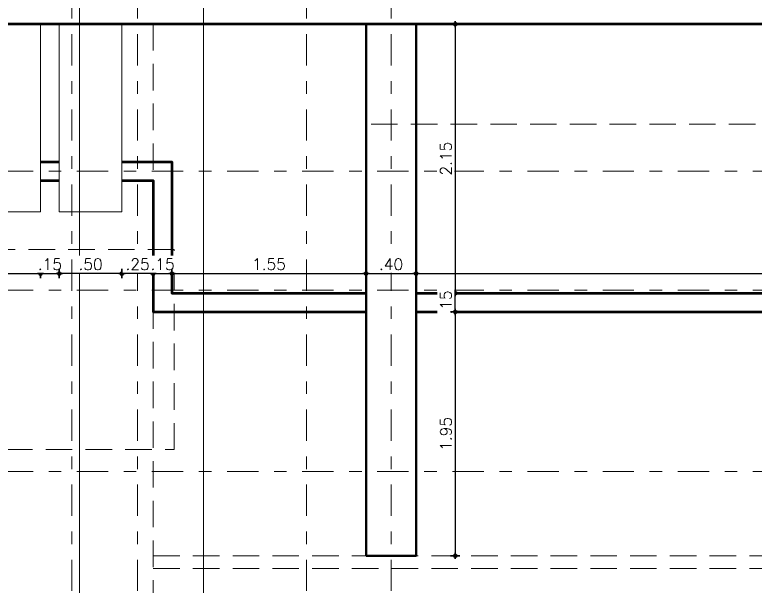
# Model space of a CAD drawing. Header units: metres. Extents: x -50 to 76, y -61 to 14.
# Drawn here: x 53.21 to 59.12, y -8.99 to -4.42 of the extents above; entities that cross this region are included whole.
import ezdxf

# ---------------------------------------------------------------- set-up
doc = ezdxf.new("R2010")
doc.units = ezdxf.units.M
doc.header["$MEASUREMENT"] = 0
for name, pattern in [('CENTERX2', [4, 2.5, -0.5, 0.5, -0.5]), ('DASHDOT2', [0.5, 0.25, -0.125, 0, -0.125]), ('Línea Oculta', [0.3175, 0.211667, -0.105833])]:
    doc.linetypes.add(name, pattern=pattern)
for name, color, linetype, lineweight in [('1 COLUMNAS', 1, 'Continuous', 50), ('1 CORTES', 113, 'Continuous', 18), ('1 CUBIERTAS', 226, 'Continuous', 53), ('1 ESCALERAS', 4, 'Continuous', 40), ('1 MUROS', 255, 'Continuous', 60), ('1 PISOS', 252, 'Continuous', 35), ('COTAS', 251, 'Continuous', 35), ('EJES', 251, 'CENTERX2', 0)]:
    doc.layers.add(name, color=color, linetype=linetype, lineweight=lineweight)
doc.styles.add('cotas', font='romans.shx')
doc.dimstyles.new('COT-50', dxfattribs={"dimscale": 0.5, "dimtxt": 0.18, "dimasz": 0.05, "dimexe": 0.08, "dimexo": 0.1, "dimgap": 0.06, "dimtad": 1, "dimzin": 4, "dimdsep": 46, "dimtxsty": 'cotas', "dimblk1": 'COTA', "dimblk2": 'COTA', "dimsah": 1, "dimcen": 0.09, "dimse1": 1, "dimse2": 1, "dimclrd": 256, "dimclre": 253, "dimclrt": 14, "dimadec": 0, "dimazin": 0, "dimtfac": 1, "dimtix": 1, "dimtmove": 0, "dimatfit": 3, "dimldrblk": 'COTA', "dimfxl": 1, "dimtfill": 1, "dimtfillclr": 256, "dimtolj": 1, "dimtzin": 12, "dimarcsym": 0})

# ---------------------------------------------------------------- blocks, each defined once
blk = doc.blocks.new('COTA')
for p, q in [((-1, 0), (1, 0)), ((0, 1.5), (0, -1.5))]:
    blk.add_line(p, q)
blk.add_circle((0, 0), 0.5)
blk = doc.blocks.new('*D613')
at = {"layer": 'COTAS', "lineweight": -2, "transparency": 16777216}
blk.add_line((51.0859, -6.494), (53.3859, -6.494), dxfattribs=at)
at = {"layer": 'Defpoints', "color": 0, "transparency": 16777216}
for p in [(51.0609, -6), (53.4109, -6), (53.4109, -6.494)]:
    blk.add_point(p, dxfattribs=at)
at = {"layer": 'COTAS', "lineweight": -2, "transparency": 16777216, "xscale": 0.025, "yscale": 0.025, "zscale": 0.025, "rotation": 180}
blk.add_blockref('COTA', (51.0609, -6.494), dxfattribs=at)
at = {"layer": 'COTAS', "lineweight": -2, "transparency": 16777216, "xscale": 0.025, "yscale": 0.025, "zscale": 0.025}
blk.add_blockref('COTA', (53.4109, -6.494), dxfattribs=at)
at = {"layer": 'COTAS', "color": 14, "transparency": 16777216, "insert": (52.2359, -6.419), "char_height": 0.09, "attachment_point": 5, "style": 'cotas', "bg_fill": 3, "box_fill_scale": 1.25, "bg_fill_color": 256, "bg_fill_true_color": 13158600, "bg_fill_transparency": 0}
blk.add_mtext('\\A1;2.35', dxfattribs=at)
blk = doc.blocks.new('*D614')
at = {"layer": 'COTAS', "lineweight": -2, "transparency": 16777216}
blk.add_line((53.4109, -6.494), (53.5609, -6.494), dxfattribs=at)
at = {"layer": 'Defpoints', "color": 0, "transparency": 16777216}
for p in [(53.4109, -6), (53.5609, -6)]:
    blk.add_point(p, dxfattribs=at)
at = {"layer": 'COTAS', "color": 14, "transparency": 16777216, "insert": (53.4859, -6.419), "char_height": 0.09, "attachment_point": 5, "style": 'cotas', "bg_fill": 3, "box_fill_scale": 1.25, "bg_fill_color": 256, "bg_fill_true_color": 13158600, "bg_fill_transparency": 0}
blk.add_mtext('\\A1;.15', dxfattribs=at)
at = {"layer": 'Defpoints', "color": 0, "transparency": 16777216}
blk.add_point((53.5609, -6.494), dxfattribs=at)
blk = doc.blocks.new('*D615')
at = {"layer": 'COTAS', "lineweight": -2, "transparency": 16777216}
blk.add_line((54.0359, -6.494), (53.5859, -6.494), dxfattribs=at)
at = {"layer": 'Defpoints', "color": 0, "transparency": 16777216}
for p in [(53.5609, -6), (54.0609, -6), (53.5609, -6.494)]:
    blk.add_point(p, dxfattribs=at)
at = {"layer": 'COTAS', "lineweight": -2, "transparency": 16777216, "xscale": 0.025, "yscale": 0.025, "zscale": 0.025, "rotation": 180}
blk.add_blockref('COTA', (53.5609, -6.494), dxfattribs=at)
at = {"layer": 'COTAS', "lineweight": -2, "transparency": 16777216, "xscale": 0.025, "yscale": 0.025, "zscale": 0.025}
blk.add_blockref('COTA', (54.0609, -6.494), dxfattribs=at)
at = {"layer": 'COTAS', "color": 14, "transparency": 16777216, "insert": (53.8109, -6.419), "char_height": 0.09, "attachment_point": 5, "style": 'cotas', "bg_fill": 3, "box_fill_scale": 1.25, "bg_fill_color": 256, "bg_fill_true_color": 13158600, "bg_fill_transparency": 0}
blk.add_mtext('\\A1;.50', dxfattribs=at)
blk = doc.blocks.new('*D616')
at = {"layer": 'COTAS', "lineweight": -2, "transparency": 16777216}
blk.add_line((54.2859, -6.494), (54.0859, -6.494), dxfattribs=at)
at = {"layer": 'Defpoints', "color": 0, "transparency": 16777216}
for p in [(54.0609, -5.75), (54.3109, -5.75)]:
    blk.add_point(p, dxfattribs=at)
at = {"layer": 'COTAS', "lineweight": -2, "transparency": 16777216, "xscale": 0.025, "yscale": 0.025, "zscale": 0.025, "rotation": 180}
blk.add_blockref('COTA', (54.0609, -6.494), dxfattribs=at)
at = {"layer": 'COTAS', "lineweight": -2, "transparency": 16777216, "xscale": 0.025, "yscale": 0.025, "zscale": 0.025}
blk.add_blockref('COTA', (54.3109, -6.494), dxfattribs=at)
at = {"layer": 'COTAS', "color": 14, "transparency": 16777216, "insert": (54.1859, -6.419), "char_height": 0.09, "attachment_point": 5, "style": 'cotas', "bg_fill": 3, "box_fill_scale": 1.25, "bg_fill_color": 256, "bg_fill_true_color": 13158600, "bg_fill_transparency": 0}
blk.add_mtext('\\A1;.25', dxfattribs=at)
at = {"layer": 'Defpoints', "color": 0, "transparency": 16777216}
blk.add_point((54.0609, -6.494), dxfattribs=at)
blk = doc.blocks.new('*D619')
at = {"layer": 'COTAS', "lineweight": -2, "transparency": 16777216}
blk.add_line((49.9859, -3.8714), (61.6359, -3.8714), dxfattribs=at)
at = {"layer": 'Defpoints', "color": 0, "transparency": 16777216}
for p in [(61.6609, -3.8714), (49.9609, -4.5), (61.6609, -4.5)]:
    blk.add_point(p, dxfattribs=at)
at = {"layer": 'COTAS', "lineweight": -2, "transparency": 16777216, "xscale": 0.025, "yscale": 0.025, "zscale": 0.025, "rotation": 180}
blk.add_blockref('COTA', (49.9609, -3.8714), dxfattribs=at)
at = {"layer": 'COTAS', "lineweight": -2, "transparency": 16777216, "xscale": 0.025, "yscale": 0.025, "zscale": 0.025}
blk.add_blockref('COTA', (61.6609, -3.8714), dxfattribs=at)
at = {"layer": 'COTAS', "color": 14, "transparency": 16777216, "insert": (55.8109, -3.7964), "char_height": 0.09, "attachment_point": 5, "style": 'cotas', "bg_fill": 3, "box_fill_scale": 1.25, "bg_fill_color": 256, "bg_fill_true_color": 13158600, "bg_fill_transparency": 0}
blk.add_mtext('\\A1;11.70', dxfattribs=at)
blk = doc.blocks.new('*D620')
at = {"layer": 'COTAS', "lineweight": -2, "transparency": 16777216}
blk.add_line((54.3109, -6.494), (54.4609, -6.494), dxfattribs=at)
at = {"layer": 'Defpoints', "color": 0, "transparency": 16777216}
for p in [(54.3109, -5.75), (54.4609, -5.75)]:
    blk.add_point(p, dxfattribs=at)
at = {"layer": 'COTAS', "color": 14, "transparency": 16777216, "insert": (54.3859, -6.419), "char_height": 0.09, "attachment_point": 5, "style": 'cotas', "bg_fill": 3, "box_fill_scale": 1.25, "bg_fill_color": 256, "bg_fill_true_color": 13158600, "bg_fill_transparency": 0}
blk.add_mtext('\\A1;.15', dxfattribs=at)
at = {"layer": 'Defpoints', "color": 0, "transparency": 16777216}
blk.add_point((54.4609, -6.494), dxfattribs=at)
blk = doc.blocks.new('*D621')
at = {"layer": 'COTAS', "lineweight": -2, "transparency": 16777216}
blk.add_line((54.4859, -6.494), (55.9859, -6.494), dxfattribs=at)
at = {"layer": 'Defpoints', "color": 0, "transparency": 16777216}
for p in [(56.0109, -6.494), (54.4609, -6.65), (56.0109, -6.65)]:
    blk.add_point(p, dxfattribs=at)
at = {"layer": 'COTAS', "lineweight": -2, "transparency": 16777216, "xscale": 0.025, "yscale": 0.025, "zscale": 0.025, "rotation": 180}
blk.add_blockref('COTA', (54.4609, -6.494), dxfattribs=at)
at = {"layer": 'COTAS', "lineweight": -2, "transparency": 16777216, "xscale": 0.025, "yscale": 0.025, "zscale": 0.025}
blk.add_blockref('COTA', (56.0109, -6.494), dxfattribs=at)
at = {"layer": 'COTAS', "color": 14, "transparency": 16777216, "insert": (55.2359, -6.419), "char_height": 0.09, "attachment_point": 5, "style": 'cotas', "bg_fill": 3, "box_fill_scale": 1.25, "bg_fill_color": 256, "bg_fill_true_color": 13158600, "bg_fill_transparency": 0}
blk.add_mtext('\\A1;1.55', dxfattribs=at)
blk = doc.blocks.new('*D622')
at = {"layer": 'COTAS', "lineweight": -2, "transparency": 16777216}
blk.add_line((56.0359, -6.494), (56.3859, -6.494), dxfattribs=at)
at = {"layer": 'Defpoints', "color": 0, "transparency": 16777216}
for p in [(56.4109, -4.5), (56.0109, -5.3), (56.4109, -6.494)]:
    blk.add_point(p, dxfattribs=at)
at = {"layer": 'COTAS', "lineweight": -2, "transparency": 16777216, "xscale": 0.025, "yscale": 0.025, "zscale": 0.025, "rotation": 180}
blk.add_blockref('COTA', (56.0109, -6.494), dxfattribs=at)
at = {"layer": 'COTAS', "lineweight": -2, "transparency": 16777216, "xscale": 0.025, "yscale": 0.025, "zscale": 0.025}
blk.add_blockref('COTA', (56.4109, -6.494), dxfattribs=at)
at = {"layer": 'COTAS', "color": 14, "transparency": 16777216, "insert": (56.2109, -6.419), "char_height": 0.09, "attachment_point": 5, "style": 'cotas', "bg_fill": 3, "box_fill_scale": 1.25, "bg_fill_color": 256, "bg_fill_true_color": 13158600, "bg_fill_transparency": 0}
blk.add_mtext('\\A1;.40', dxfattribs=at)
blk = doc.blocks.new('*D623')
at = {"layer": 'COTAS', "lineweight": -2, "transparency": 16777216}
blk.add_line((56.4359, -6.494), (66.6859, -6.494), dxfattribs=at)
at = {"layer": 'Defpoints', "color": 0, "transparency": 16777216}
for p in [(66.7109, -6.494), (56.4109, -6.65), (66.7109, -6.65)]:
    blk.add_point(p, dxfattribs=at)
at = {"layer": 'COTAS', "lineweight": -2, "transparency": 16777216, "xscale": 0.025, "yscale": 0.025, "zscale": 0.025, "rotation": 180}
blk.add_blockref('COTA', (56.4109, -6.494), dxfattribs=at)
at = {"layer": 'COTAS', "lineweight": -2, "transparency": 16777216, "xscale": 0.025, "yscale": 0.025, "zscale": 0.025}
blk.add_blockref('COTA', (66.7109, -6.494), dxfattribs=at)
at = {"layer": 'COTAS', "color": 14, "transparency": 16777216, "insert": (61.5609, -6.419), "char_height": 0.09, "attachment_point": 5, "style": 'cotas', "bg_fill": 3, "box_fill_scale": 1.25, "bg_fill_color": 256, "bg_fill_true_color": 13158600, "bg_fill_transparency": 0}
blk.add_mtext('\\A1;10.30', dxfattribs=at)
blk = doc.blocks.new('*D625')
at = {"layer": 'COTAS', "lineweight": -2, "transparency": 16777216}
blk.add_line((46.4859, -9.2378), (66.8359, -9.2378), dxfattribs=at)
at = {"layer": 'Defpoints', "color": 0, "transparency": 16777216}
for p in [(46.4609, -5.75), (66.8609, -6.8), (66.8609, -9.2378)]:
    blk.add_point(p, dxfattribs=at)
at = {"layer": 'COTAS', "lineweight": -2, "transparency": 16777216, "xscale": 0.025, "yscale": 0.025, "zscale": 0.025, "rotation": 180}
blk.add_blockref('COTA', (46.4609, -9.2378), dxfattribs=at)
at = {"layer": 'COTAS', "lineweight": -2, "transparency": 16777216, "xscale": 0.025, "yscale": 0.025, "zscale": 0.025}
blk.add_blockref('COTA', (66.8609, -9.2378), dxfattribs=at)
at = {"layer": 'COTAS', "color": 14, "transparency": 16777216, "insert": (56.6609, -9.1628), "char_height": 0.09, "attachment_point": 5, "style": 'cotas', "bg_fill": 3, "box_fill_scale": 1.25, "bg_fill_color": 256, "bg_fill_true_color": 13158600, "bg_fill_transparency": 0}
blk.add_mtext('\\A1;20.40', dxfattribs=at)
blk = doc.blocks.new('*D658')
at = {"layer": 'COTAS', "lineweight": -2, "transparency": 16777216}
blk.add_line((56.7241, -4.525), (56.7241, -6.625), dxfattribs=at)
at = {"layer": 'Defpoints', "color": 0, "transparency": 16777216}
for p in [(56.4109, -4.5), (56.4109, -6.65), (56.7241, -6.65)]:
    blk.add_point(p, dxfattribs=at)
at = {"layer": 'COTAS', "lineweight": -2, "transparency": 16777216, "xscale": 0.025, "yscale": 0.025, "zscale": 0.025}
for p, rotation in [((56.7241, -4.5), 90), ((56.7241, -6.65), 270)]:
    blk.add_blockref('COTA', p, dxfattribs=dict(at, rotation=rotation))
at = {"layer": 'COTAS', "color": 14, "transparency": 16777216, "insert": (56.6491, -5.575), "char_height": 0.09, "attachment_point": 5, "rotation": 90, "style": 'cotas', "bg_fill": 3, "box_fill_scale": 1.25, "bg_fill_color": 256, "bg_fill_true_color": 13158600, "bg_fill_transparency": 0}
blk.add_mtext('\\A1;2.15', dxfattribs=at)
blk = doc.blocks.new('*D659')
at = {"layer": 'COTAS', "lineweight": -2, "transparency": 16777216}
blk.add_line((56.7241, -6.8), (56.7241, -6.65), dxfattribs=at)
at = {"layer": 'Defpoints', "color": 0, "transparency": 16777216}
for p in [(56.4109, -6.65), (56.4109, -6.8)]:
    blk.add_point(p, dxfattribs=at)
at = {"layer": 'COTAS', "color": 14, "transparency": 16777216, "insert": (56.6491, -6.725), "char_height": 0.09, "attachment_point": 5, "rotation": 90, "style": 'cotas', "bg_fill": 3, "box_fill_scale": 1.25, "bg_fill_color": 256, "bg_fill_true_color": 13158600, "bg_fill_transparency": 0}
blk.add_mtext('\\A1;.15', dxfattribs=at)
at = {"layer": 'Defpoints', "color": 0, "transparency": 16777216}
blk.add_point((56.7241, -6.65), dxfattribs=at)
blk = doc.blocks.new('*D660')
at = {"layer": 'COTAS', "lineweight": -2, "transparency": 16777216}
blk.add_line((56.7241, -6.825), (56.7241, -8.725), dxfattribs=at)
at = {"layer": 'Defpoints', "color": 0, "transparency": 16777216}
for p in [(56.4109, -6.8), (56.4109, -8.75), (56.7241, -8.75)]:
    blk.add_point(p, dxfattribs=at)
at = {"layer": 'COTAS', "lineweight": -2, "transparency": 16777216, "xscale": 0.025, "yscale": 0.025, "zscale": 0.025}
for p, rotation in [((56.7241, -6.8), 90), ((56.7241, -8.75), 270)]:
    blk.add_blockref('COTA', p, dxfattribs=dict(at, rotation=rotation))
at = {"layer": 'COTAS', "color": 14, "transparency": 16777216, "insert": (56.6491, -7.775), "char_height": 0.09, "attachment_point": 5, "rotation": 90, "style": 'cotas', "bg_fill": 3, "box_fill_scale": 1.25, "bg_fill_color": 256, "bg_fill_true_color": 13158600, "bg_fill_transparency": 0}
blk.add_mtext('\\A1;1.95', dxfattribs=at)
blk = doc.blocks.new('*D667')
at = {"layer": 'COTAS', "lineweight": -2, "transparency": 16777216}
blk.add_line((52.8228, -4.525), (52.8228, -5.975), dxfattribs=at)
at = {"layer": 'Defpoints', "color": 0, "transparency": 16777216}
for p in [(53.4109, -4.5), (52.8228, -6), (53.4109, -6)]:
    blk.add_point(p, dxfattribs=at)
at = {"layer": 'COTAS', "lineweight": -2, "transparency": 16777216, "xscale": 0.025, "yscale": 0.025, "zscale": 0.025}
for p, rotation in [((52.8228, -4.5), 90), ((52.8228, -6), 270)]:
    blk.add_blockref('COTA', p, dxfattribs=dict(at, rotation=rotation))
at = {"layer": 'COTAS', "color": 14, "transparency": 16777216, "insert": (52.7478, -5.25), "char_height": 0.09, "attachment_point": 5, "rotation": 90, "style": 'cotas', "bg_fill": 3, "box_fill_scale": 1.25, "bg_fill_color": 256, "bg_fill_true_color": 13158600, "bg_fill_transparency": 0}
blk.add_mtext('\\A1;1.50', dxfattribs=at)

msp = doc.modelspace()

# ---------------------------------------------------------------- linework, layer by layer
at = {"layer": '1 COLUMNAS'}
msp.add_lwpolyline([(56.0109, -8.75), (56.4109, -8.75), (56.4109, -4.5), (56.0109, -4.5)], close=True, dxfattribs=at)
at = {"layer": '1 CORTES'}
for p, q in [((53.7235, -9.9357), (53.7235, 7.946)), ((54.7131, 7.946), (54.7131, -9.9357))]:
    msp.add_line(p, q, dxfattribs=at)
at = {"layer": '1 CUBIERTAS'}
for points in [[(56.4109, -6.8), (66.8609, -6.8), (66.8609, 0.1389), (65.5609, 0.1389), (65.5609, 2.15), (66.1609, 2.15), (66.1609, 4.55), (59.9109, 4.55), (59.9109, 1.4)], [(56.4109, -6.65), (66.7109, -6.65), (66.7109, -0.0111), (65.4109, -0.0111), (65.4109, 2.3), (66.0109, 2.3), (66.0109, 4.4), (60.0609, 4.4), (60.0609, 1.4)], [(53.4109, -5.6), (53.5609, -5.6)], [(54.0609, -5.6), (54.4609, -5.6), (54.4609, -6.65), (56.0109, -6.65)], [(53.4109, -5.75), (53.5609, -5.75)], [(54.0609, -5.75), (54.3109, -5.75), (54.3109, -6.8), (56.0109, -6.8)]]:
    msp.add_lwpolyline(points, dxfattribs=at)
msp.add_lwpolyline([(61.6609, -4.5), (49.9609, -4.5), (49.9609, 1.4), (61.6609, 1.4)], close=True, dxfattribs=at)
at = {"layer": '1 ESCALERAS', "linetype": 'Línea Oculta', "lineweight": 13}
msp.add_lwpolyline([(49.9609, -7.9), (54.4793, -7.9), (54.4793, -6.3), (49.9609, -6.3)], close=True, dxfattribs=at)
at = {"layer": '1 MUROS', "lineweight": 20}
for points in [[(51.0609, -4.5), (51.0609, -6), (53.4109, -6), (53.4109, -4.5)], [(53.5609, -4.5), (53.5609, -6), (54.0609, -6), (54.0609, -4.5)]]:
    msp.add_lwpolyline(points, dxfattribs=at)
at = {"layer": '1 PISOS', "linetype": 'Línea Oculta', "lineweight": 13}
for points in [[(54.3109, -8.7496), (65.5609, -8.75), (65.5609, -3.75), (66.0609, -3.75), (66.0609, -15.5), (65.5609, -15.5), (65.5609, -10.5), (56.0109, -10.5), (56.0109, -15.5), (54.3109, -15.5047)], [(54.3109, -4.5), (54.3109, -8.8514), (61.9115, -8.8514), (61.9115, -3.75), (61.6609, -3.75), (61.6609, -5.3), (56.0109, -5.3), (56.0109, -4.5)]]:
    msp.add_lwpolyline(points, close=True, dxfattribs=at)
at = {"layer": 'EJES', "linetype": 'DASHDOT2'}
for p, q in [((53.6609, -10.2308), (53.6609, 7.233)), ((54.1859, -10.2308), (54.1859, 7.233)), ((54.1859, -10.2308), (54.1859, 7.233)), ((55.5359, -10.2308), (55.5359, 7.233)), ((55.5359, -10.2308), (55.5359, 7.233)), ((56.2109, -10.2308), (56.2109, 7.233)), ((56.2109, -10.2308), (56.2109, 7.233)), ((45.3013, -5.675), (69.0229, -5.675)), ((45.3013, -6.625), (69.0229, -6.625)), ((45.3013, -8.075), (69.0229, -8.075))]:
    msp.add_line(p, q, dxfattribs=at)

# ---------------------------------------------------------------- next in the draw order: dimensions: what is measured, and where the dimension line sits
at = {"layer": 'COTAS'}
for base, p1, p2, picture, middle in [((61.6609, -3.8714), (49.9609, -4.5), (61.6609, -4.5), '*D619', (55.8109, -3.7964)), ((53.4109, -6.494), (51.0609, -6), (53.4109, -6), '*D613', (52.2359, -6.419))]:
    dim = msp.add_linear_dim(base=base, p1=p1, p2=p2, dimstyle='COT-50', dxfattribs=at)
    dim.commit()
    dim.dimension.update_dxf_attribs({"geometry": picture, "text_midpoint": middle})

# ---------------------------------------------------------------- next in the draw order: dimensions: what is measured, and where the dimension line sits
dim = msp.add_linear_dim(base=(53.5609, -6.494), p1=(53.4109, -6), p2=(53.5609, -6), dimstyle='COT-50', dxfattribs=at)
dim.commit()
dim.dimension.update_dxf_attribs({"geometry": '*D614', "text_midpoint": (53.4859, -6.419)})

# ---------------------------------------------------------------- next in the draw order: dimensions: what is measured, and where the dimension line sits
dim = msp.add_linear_dim(base=(53.5609, -6.494), p1=(54.0609, -6), p2=(53.5609, -6), dimstyle='COT-50', dxfattribs=at)
dim.commit()
dim.dimension.update_dxf_attribs({"geometry": '*D615', "text_midpoint": (53.8109, -6.419)})

# ---------------------------------------------------------------- next in the draw order: dimensions: what is measured, and where the dimension line sits
dim = msp.add_linear_dim(base=(54.0609, -6.494), p1=(54.3109, -5.75), p2=(54.0609, -5.75), dimstyle='COT-50', dxfattribs=at)
dim.commit()
dim.dimension.update_dxf_attribs({"geometry": '*D616', "text_midpoint": (54.1859, -6.419)})

# ---------------------------------------------------------------- next in the draw order: dimensions: what is measured, and where the dimension line sits
dim = msp.add_linear_dim(base=(54.4609, -6.494), p1=(54.3109, -5.75), p2=(54.4609, -5.75), dimstyle='COT-50', dxfattribs=at)
dim.commit()
dim.dimension.update_dxf_attribs({"geometry": '*D620', "text_midpoint": (54.3859, -6.419)})

# ---------------------------------------------------------------- next in the draw order: dimensions: what is measured, and where the dimension line sits
dim = msp.add_linear_dim(base=(56.0109, -6.494), p1=(54.4609, -6.65), p2=(56.0109, -6.65), dimstyle='COT-50', dxfattribs=at)
dim.commit()
dim.dimension.update_dxf_attribs({"geometry": '*D621', "text_midpoint": (55.2359, -6.419)})

# ---------------------------------------------------------------- next in the draw order: dimensions: what is measured, and where the dimension line sits
dim = msp.add_linear_dim(base=(56.4109, -6.494), p1=(56.0109, -5.3), p2=(56.4109, -4.5), dimstyle='COT-50', dxfattribs=at)
dim.commit()
dim.dimension.update_dxf_attribs({"geometry": '*D622', "text_midpoint": (56.2109, -6.419)})

# ---------------------------------------------------------------- next in the draw order: dimensions: what is measured, and where the dimension line sits
dim = msp.add_linear_dim(base=(66.7109, -6.494), p1=(56.4109, -6.65), p2=(66.7109, -6.65), dimstyle='COT-50', dxfattribs=at)
dim.commit()
dim.dimension.update_dxf_attribs({"geometry": '*D623', "text_midpoint": (61.5609, -6.419)})

# ---------------------------------------------------------------- next in the draw order: dimensions: what is measured, and where the dimension line sits
dim = msp.add_linear_dim(base=(66.8609, -9.2378), p1=(46.4609, -5.75), p2=(66.8609, -6.8), dimstyle='COT-50', dxfattribs=at)
dim.commit()
dim.dimension.update_dxf_attribs({"geometry": '*D625', "text_midpoint": (56.6609, -9.1628)})

# ---------------------------------------------------------------- next in the draw order: dimensions: what is measured, and where the dimension line sits
for base, p1, p2, picture, middle in [((52.8228, -6), (53.4109, -4.5), (53.4109, -6), '*D667', (52.7478, -5.25)), ((56.7241, -6.65), (56.4109, -4.5), (56.4109, -6.65), '*D658', (56.6491, -5.575))]:
    dim = msp.add_linear_dim(base=base, p1=p1, p2=p2, angle=90, dimstyle='COT-50', dxfattribs=at)
    dim.commit()
    dim.dimension.update_dxf_attribs({"geometry": picture, "text_midpoint": middle})

# ---------------------------------------------------------------- next in the draw order: dimensions: what is measured, and where the dimension line sits
dim = msp.add_linear_dim(base=(56.7241, -6.65), p1=(56.4109, -6.8), p2=(56.4109, -6.65), angle=90, dimstyle='COT-50', dxfattribs=at)
dim.commit()
dim.dimension.update_dxf_attribs({"geometry": '*D659', "text_midpoint": (56.6491, -6.725)})

# ---------------------------------------------------------------- next in the draw order: dimensions: what is measured, and where the dimension line sits
dim = msp.add_linear_dim(base=(56.7241, -8.75), p1=(56.4109, -6.8), p2=(56.4109, -8.75), angle=90, dimstyle='COT-50', dxfattribs=at)
dim.commit()
dim.dimension.update_dxf_attribs({"geometry": '*D660', "text_midpoint": (56.6491, -7.775)})

doc.saveas('drawing.dxf')
